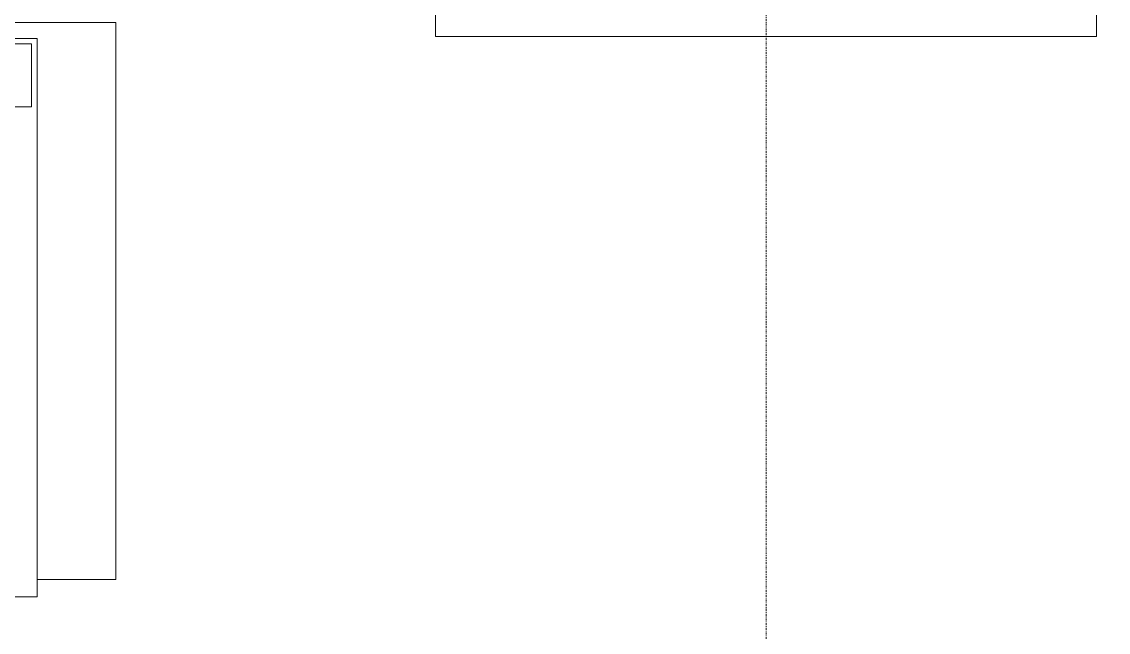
# Model space of a CAD drawing. Extents: x -1439 to 23780, y -1362 to 4476.
# Drawn here: x 20362.9 to 20501, y 2667.3 to 2744.9 of the extents above; entities that cross this region are included whole.
import ezdxf

# ---------------------------------------------------------------- set-up
doc = ezdxf.new("R2010")
doc.units = 0
doc.header["$MEASUREMENT"] = 0
doc.linetypes.add('Audi$0$DASHDOT2', pattern=[0.5, 0.25, -0.125, 0, -0.125])
doc.layers.get('0').update_dxf_attribs({"color": 9, "lineweight": 9})
for name, color, linetype, lineweight in [('Audi$0$05', 8, 'Continuous', 9), ('Audi$0$14', 8, 'Continuous', 9), ('Audi$0$24', 8, 'Audi$0$DASHDOT2', 9)]:
    doc.layers.add(name, color=color, linetype=linetype, lineweight=lineweight)

# ---------------------------------------------------------------- blocks, each defined once
blk = doc.blocks.new('Audi$0$p-audi_koltuk2')
for points in [[(140, -70.79), (150, -70.79), (150, 0), (0, 0), (0, -70.79), (10, -70.79), (10, -2.02), (140, -2.02), (140, -70.79)], [(10, -73), (10, -2.02), (140, -2.02), (140, -73)], [(139.3, -10.72), (10.7, -10.72), (10.7, -2.72), (139.3, -2.72), (139.3, -10.72)]]:
    blk.add_lwpolyline(points, close=True)
blk = doc.blocks.new('Audi$0$P-AKS_AUDI')
at = {"layer": 'Audi$0$24'}
blk.add_lwpolyline([(-2100, -2590), (-2100, 1250)], dxfattribs=at)
blk = doc.blocks.new('Audi$0$ÇATI KATI PLANI')
at = {"layer": 'Audi$0$14'}
blk.add_lwpolyline([(20368, 2819.3), (20368, 2803), (20370, 2803), (20415.5, 2803), (20415.5, 2743), (20499.5, 2743), (20499.5, 2803), (20620, 2803), (20622, 2803), (20622, 2819.3)], dxfattribs=at)
at = {"layer": 'Audi$0$24'}
blk.add_blockref('Audi$0$P-AKS_AUDI', (22557.5, 2785), dxfattribs=at)

msp = doc.modelspace()

# ---------------------------------------------------------------- block references
msp.add_blockref('Audi$0$ÇATI KATI PLANI', (0, 0))
at = {"layer": 'Audi$0$05'}
msp.add_blockref('Audi$0$p-audi_koltuk2', (20224.86, 2744.79), dxfattribs=at)

doc.saveas('drawing.dxf')
